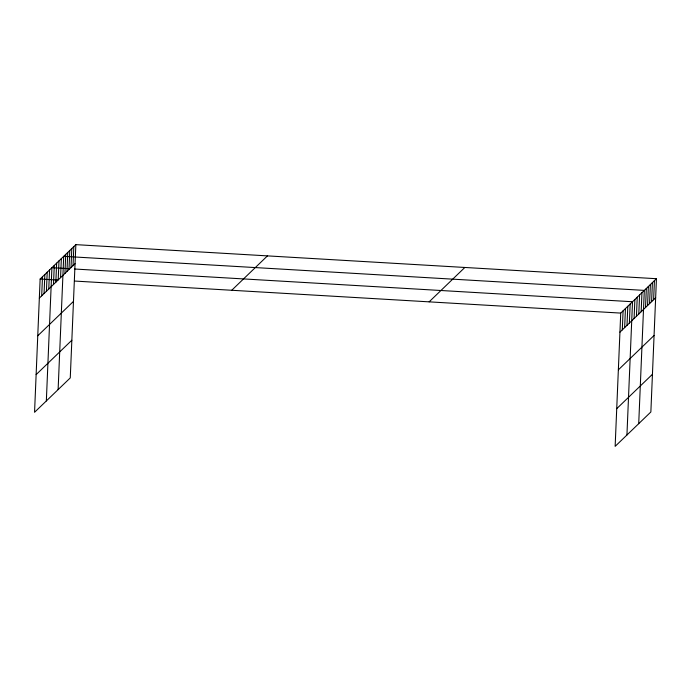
<?xml version="1.0" encoding="UTF-8"?>
<svg xmlns="http://www.w3.org/2000/svg" width="691" height="691" viewBox="0 0 691 691"><rect width="100%" height="100%" fill="white"/><g stroke="black" fill="none" stroke-linecap="round" stroke-linejoin="round"><path stroke-width="1.04" d="M75.855 244.64L40.138 279.026L34.55 412.294L70.266 377.908L75.855 244.64L656.45 278.706L650.862 411.974L615.145 446.36L620.734 313.092L656.45 278.706M41.693 295.834L42.497 276.763M44.051 293.563L44.846 274.491M46.409 291.291L47.204 272.219M48.767 289.019L49.562 269.948M46.34 400.953L51.92 267.685L69.342 268.704M53.483 284.485L54.278 265.413M55.833 282.213L56.636 263.141M58.191 279.941L58.994 260.87M60.549 277.678L61.352 258.607M58.122 389.603L63.71 256.335L644.306 290.393L638.717 423.661M64.928 273.455L65.731 254.383M66.958 271.511L67.753 252.44M68.979 269.559L69.782 250.488M71 267.616L71.804 248.544M73.03 265.664L73.825 246.592M622.289 329.892L623.092 310.82M624.647 327.62L625.45 308.549M627.005 325.349L627.808 306.277M629.363 323.086L630.166 304.014M626.936 435.01L632.524 301.742L74.464 269.006M634.079 318.542L634.882 299.471M636.437 316.271L637.232 297.199M638.795 314.008L639.59 294.936M641.153 311.736L641.948 292.664M645.532 307.512L646.327 288.449M647.553 305.569L648.357 286.497M649.583 303.617L650.378 284.545M651.604 301.673L652.399 282.602M653.626 299.721L654.429 280.65M39.335 298.097L75.051 263.712M37.755 335.783L73.471 301.397M36.131 374.608L71.847 340.231M231.735 290.272L267.452 255.886M429.137 301.846L464.853 267.46M619.939 332.155L655.647 297.778M618.359 369.84L654.075 335.463M616.726 408.675L652.442 374.289M40.138 279.026L57.552 280.054M74.974 281.073L620.734 313.092"/></g></svg>
